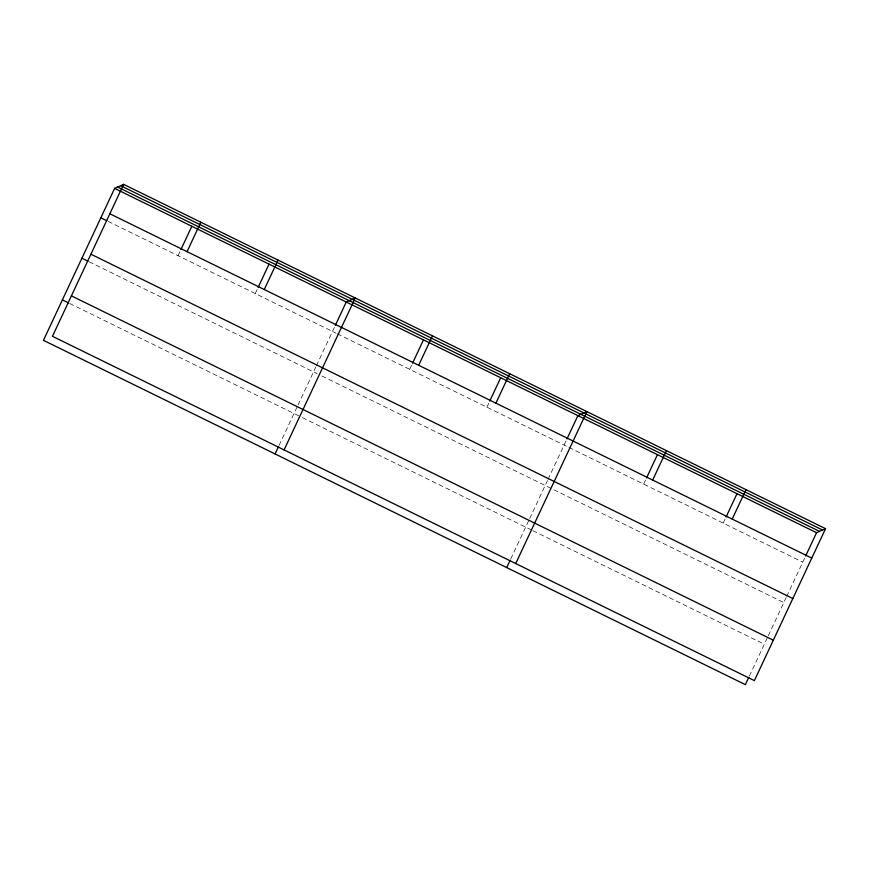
<?xml version="1.0" encoding="UTF-8"?>
<svg xmlns="http://www.w3.org/2000/svg" width="869" height="869" viewBox="0 0 869 869"><rect width="100%" height="100%" fill="white"/><g stroke="black" fill="none" stroke-linecap="round" stroke-linejoin="round"><path stroke-width="0.65" stroke-dasharray="4.34 3.26" d="M178.047 255.682L180.35 250.783M255.258 293.559L257.561 288.66M279.101 445.373L297.47 406.171M298.045 404.943L315.827 366.968M316.403 365.74L335.347 325.31M409.69 369.314L411.982 364.404M486.901 407.192L489.193 402.282M510.733 558.995L529.102 519.792M529.677 518.576L547.47 480.59M548.035 479.362L566.403 440.159M643.657 484.087L645.96 479.177M723.214 523.105L725.506 518.206M749.393 676.071L767.751 636.868M768.326 635.641L786.119 597.666M786.695 596.438L805.063 557.225M108.082 221.356L336.097 333.207M337.302 333.805L567.729 446.84M568.934 447.426L802.76 562.134M89.138 261.786L317.152 373.637M321.975 376.005L783.827 602.565M69.629 303.444L301.261 417.066M302.466 417.663L531.687 530.101M532.893 530.698L764.307 644.222"/><path stroke-width="1.3" d="M123.626 184.358L52.455 336.292L754.379 680.623L825.55 528.678L123.626 184.358L114.621 188.377L43.45 340.322L745.374 684.642L748.817 677.299M180.926 249.555L191.832 226.255M187.052 251.652L200.837 222.225M258.136 287.433L269.042 264.133M264.263 289.529L278.047 260.103M275.082 453.944L278.525 446.601M335.347 325.31L346.253 302.01L355.258 297.98L284.087 449.914M412.558 363.177L423.475 339.888M418.684 365.284L432.469 335.858M489.768 401.054L500.685 377.765M495.906 403.162L509.679 373.735M506.714 567.576L510.157 560.223M566.979 438.932L577.896 415.643L586.901 411.613L515.719 563.546M646.536 477.961L657.442 454.661M652.662 480.057L666.447 450.631M726.082 516.979L736.999 493.69M732.219 519.075L746.004 489.66M805.639 556.008L816.545 532.708L825.55 528.678M120.661 185.684L822.574 530.014M117.597 187.052L819.521 531.383M114.621 188.377L816.545 532.708M109.842 213.774L811.765 558.104M100.837 217.804L106.876 220.769M90.908 254.204L792.832 598.535M81.903 258.234L87.932 261.2M71.388 295.862L773.312 640.192M62.383 299.892L68.423 302.846"/></g></svg>
